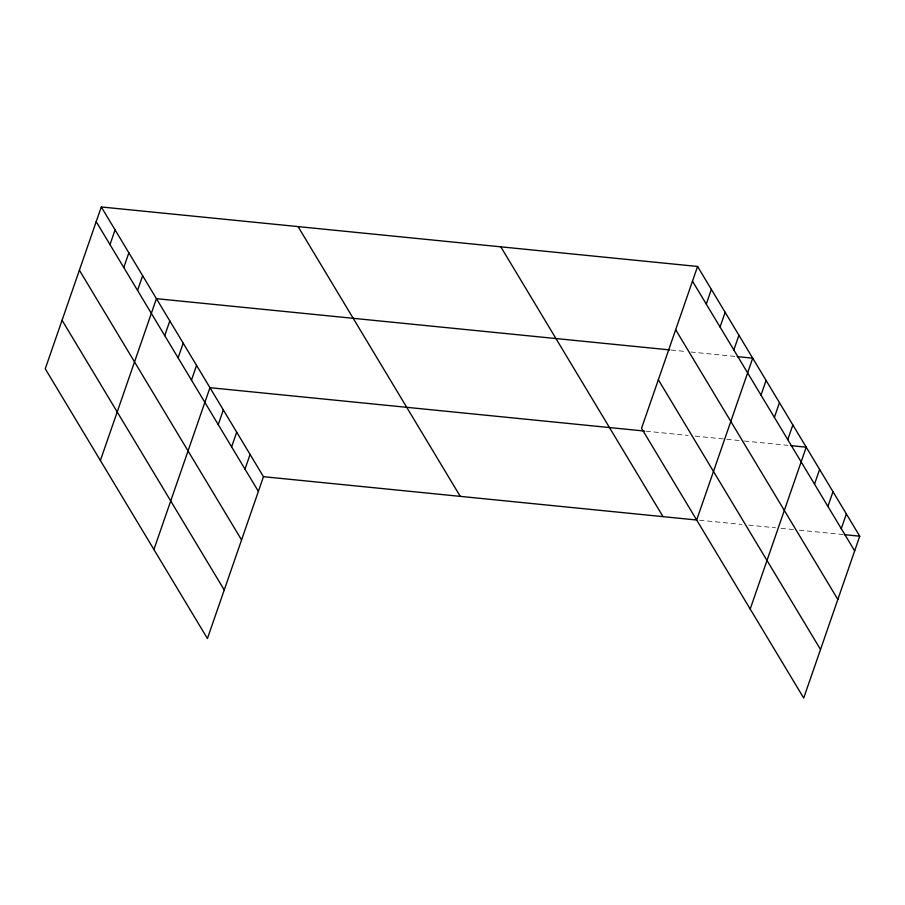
<?xml version="1.0" encoding="UTF-8"?>
<svg xmlns="http://www.w3.org/2000/svg" width="905" height="905" viewBox="0 0 905 905"><rect width="100%" height="100%" fill="white"/><g stroke="black" fill="none" stroke-linecap="round" stroke-linejoin="round"><path stroke-width="0.68" stroke-dasharray="4.53 3.39" d="M671.193 350.043L685.255 351.445M690.877 352.011L735.844 356.491M646 431.199L688.173 435.407M695.198 436.108L742.982 440.882M744.385 441.018L787.961 445.362M699.52 520.205L741.681 524.414M748.718 525.115L775.415 527.785M781.038 528.339L793.685 529.606M799.307 530.172L842.883 534.516"/><path stroke-width="1.36" d="M101.292 206.962L45.25 368.799L207.426 638.534L263.468 476.686L101.292 206.962L697.574 266.466L859.75 536.201L803.708 698.038L641.532 428.314L697.574 266.466M109.991 244.588L115.082 229.893M123.77 267.507L128.861 252.812M137.56 290.437L142.651 275.742M100.387 460.509L156.429 298.673L669.791 349.907M164.721 335.619L169.812 320.924M178.104 357.871L183.195 343.176M191.475 380.123L196.566 365.428M153.907 549.516L209.949 387.679L644.598 431.063M218.241 424.626L223.331 409.931M231.623 446.878L236.703 432.183M244.995 469.129L250.085 454.434M706.273 304.091L711.364 289.396M720.052 327.022L725.143 312.327M733.842 349.952L738.933 335.246M761.003 395.123L766.094 380.428M774.386 417.375L779.476 402.68M787.769 439.626L792.859 424.931M750.188 609.031L806.231 447.183L790.766 445.645M814.523 484.141L819.613 469.446M827.905 506.393L832.996 491.698M841.277 528.644L846.367 513.95M737.258 356.638L752.711 358.176L696.669 520.013L263.468 476.686M844.286 534.651L859.75 536.201M692.483 281.161L854.659 550.896M675.673 329.725L837.849 599.449M658.354 379.749L820.518 649.485M500.804 246.827L662.98 516.563M298.062 226.601L460.238 496.325M96.202 221.657L258.378 491.381M79.391 270.21L241.567 539.946M62.06 320.246L224.236 589.97"/></g></svg>
